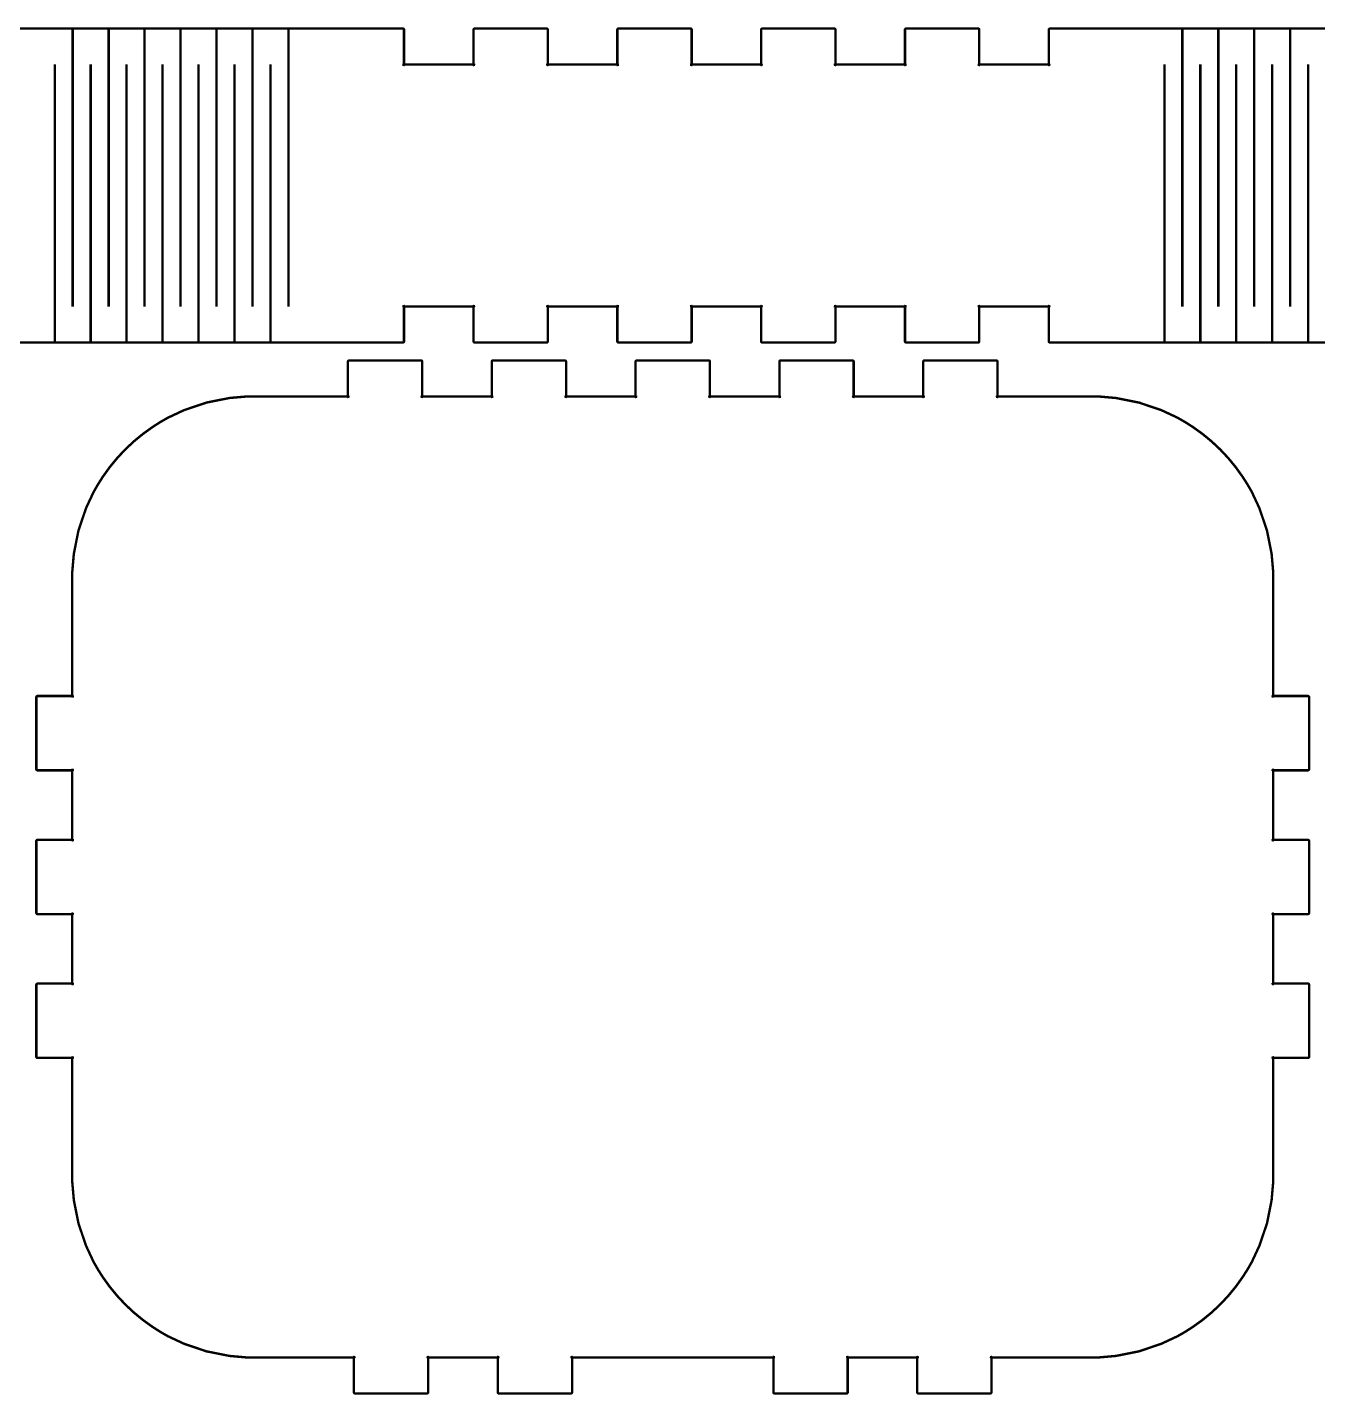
# Model space of a CAD drawing. Extents: x 19 to 354, y 22 to 136.
# Drawn here: x 125.7 to 233.3, y 21.6 to 135.7 of the extents above; entities that cross this region are included whole.
import ezdxf

# ---------------------------------------------------------------- set-up
doc = ezdxf.new("R2010")
doc.units = 0
doc.layers.get('0').update_dxf_attribs({"linetype": 'CONTINUOUS'})

msp = doc.modelspace()

# ---------------------------------------------------------------- linework, layer by layer
at = {"color": 0, "const_width": 0.2}
for points in [[(241.569, 135.6), (218.979, 135.6), (210.979, 135.6), (210.961, 135.6), (210.909, 135.571), (210.88, 135.518), (210.88, 135.5), (210.88, 132.6), (210.88, 132.591), (210.894, 132.559), (210.917, 132.563), (210.921, 132.587), (210.889, 132.6), (210.88, 132.6), (205.08, 132.6), (205.069, 132.6), (205.037, 132.587), (205.041, 132.563), (205.064, 132.559), (205.08, 132.591), (205.08, 132.6), (205.08, 135.5), (205.08, 135.518), (205.049, 135.571), (204.996, 135.6), (204.979, 135.6), (198.979, 135.6), (198.961, 135.6), (198.909, 135.571), (198.88, 135.518), (198.88, 135.5), (198.88, 132.6), (198.88, 132.591), (198.894, 132.559), (198.917, 132.563), (198.921, 132.587), (198.889, 132.6), (198.88, 132.6), (193.08, 132.6), (193.069, 132.6), (193.037, 132.587), (193.041, 132.563), (193.065, 132.559), (193.08, 132.591), (193.08, 132.6), (193.08, 135.5), (193.08, 135.518), (193.05, 135.571), (192.996, 135.6), (192.979, 135.6), (186.979, 135.6), (186.961, 135.6), (186.907, 135.571), (186.878, 135.518), (186.878, 135.5), (186.878, 132.6), (186.878, 132.591), (186.892, 132.559), (186.916, 132.563), (186.92, 132.587), (186.888, 132.6), (186.878, 132.6), (181.08, 132.6), (181.069, 132.6), (181.037, 132.587), (181.041, 132.563), (181.065, 132.559), (181.08, 132.591), (181.08, 132.6), (181.08, 135.5), (181.08, 135.518), (181.049, 135.571), (180.996, 135.6), (180.979, 135.6), (174.979, 135.6), (174.961, 135.6), (174.908, 135.571), (174.879, 135.518), (174.879, 135.5), (174.879, 132.6), (174.879, 132.591), (174.892, 132.559), (174.916, 132.563), (174.92, 132.587), (174.888, 132.6), (174.879, 132.6), (169.078, 132.6), (169.067, 132.6), (169.036, 132.587), (169.041, 132.563), (169.063, 132.559), (169.078, 132.591), (169.078, 132.6), (169.078, 135.5), (169.078, 135.518), (169.049, 135.571), (168.996, 135.6), (168.979, 135.6), (162.979, 135.6), (162.961, 135.6), (162.907, 135.571), (162.879, 135.518), (162.879, 135.5), (162.879, 132.6), (162.879, 132.591), (162.892, 132.559), (162.916, 132.563), (162.92, 132.587), (162.888, 132.6), (162.879, 132.6), (157.08, 132.6), (157.069, 132.6), (157.037, 132.587), (157.041, 132.563), (157.065, 132.559), (157.08, 132.591), (157.08, 132.6), (157.08, 135.5), (157.08, 135.518), (157.05, 135.571), (156.996, 135.6), (156.979, 135.6), (148.98, 135.6), (126.39, 135.6), (116.389, 135.6)], [(129.433, 135.6), (129.433, 112.4)], [(132.433, 135.6), (132.433, 112.4)], [(135.434, 135.6), (135.434, 112.4)], [(138.434, 135.6), (138.434, 112.4)], [(141.434, 135.6), (141.434, 112.4)], [(144.435, 135.6), (144.435, 112.4)], [(147.435, 135.6), (147.435, 112.4)], [(222.024, 135.6), (222.024, 112.4)], [(225.024, 135.6), (225.024, 112.4)], [(228.024, 135.6), (228.024, 112.4)], [(231.024, 135.6), (231.024, 112.4)], [(127.934, 109.4), (127.934, 132.6)], [(130.934, 109.4), (130.934, 132.6)], [(133.934, 109.4), (133.934, 132.6)], [(136.934, 109.4), (136.934, 132.6)], [(139.934, 109.4), (139.934, 132.6)], [(142.934, 109.4), (142.934, 132.6)], [(145.934, 109.4), (145.934, 132.6)], [(220.523, 109.4), (220.523, 132.6)], [(223.523, 109.4), (223.523, 132.6)], [(226.523, 109.4), (226.523, 132.6)], [(229.523, 109.4), (229.523, 132.6)], [(232.523, 109.4), (232.523, 132.6)], [(116.389, 109.4), (126.39, 109.4), (148.98, 109.4), (156.979, 109.4), (156.996, 109.4), (157.05, 109.43), (157.08, 109.484), (157.08, 109.5), (157.08, 112.4), (157.08, 112.411), (157.065, 112.442), (157.041, 112.438), (157.037, 112.415), (157.069, 112.4), (157.08, 112.4), (162.879, 112.4), (162.888, 112.4), (162.92, 112.415), (162.916, 112.438), (162.892, 112.442), (162.879, 112.411), (162.879, 112.4), (162.879, 109.5), (162.879, 109.484), (162.907, 109.43), (162.961, 109.4), (162.979, 109.4), (168.979, 109.4), (168.996, 109.4), (169.049, 109.43), (169.078, 109.484), (169.078, 109.5), (169.078, 112.4), (169.078, 112.411), (169.063, 112.442), (169.041, 112.438), (169.036, 112.415), (169.067, 112.4), (169.078, 112.4), (174.879, 112.4), (174.888, 112.4), (174.92, 112.415), (174.916, 112.438), (174.892, 112.442), (174.879, 112.411), (174.879, 112.4), (174.879, 109.5), (174.879, 109.484), (174.908, 109.43), (174.961, 109.4), (174.979, 109.4), (180.979, 109.4), (180.996, 109.4), (181.049, 109.43), (181.08, 109.484), (181.08, 109.5), (181.08, 112.4), (181.08, 112.411), (181.065, 112.442), (181.041, 112.438), (181.037, 112.415), (181.069, 112.4), (181.08, 112.4), (186.878, 112.4), (186.888, 112.4), (186.92, 112.415), (186.916, 112.438), (186.892, 112.442), (186.878, 112.411), (186.878, 112.4), (186.878, 109.5), (186.878, 109.484), (186.907, 109.43), (186.961, 109.4), (186.979, 109.4), (192.979, 109.4), (192.996, 109.4), (193.05, 109.43), (193.08, 109.484), (193.08, 109.5), (193.08, 112.4), (193.08, 112.411), (193.065, 112.442), (193.041, 112.438), (193.037, 112.415), (193.069, 112.4), (193.08, 112.4), (198.88, 112.4), (198.889, 112.4), (198.921, 112.415), (198.917, 112.438), (198.894, 112.442), (198.88, 112.411), (198.88, 112.4), (198.88, 109.5), (198.88, 109.484), (198.909, 109.43), (198.961, 109.4), (198.979, 109.4), (204.979, 109.4), (204.996, 109.4), (205.049, 109.43), (205.08, 109.484), (205.08, 109.5), (205.08, 112.4), (205.08, 112.411), (205.064, 112.442), (205.041, 112.438), (205.037, 112.415), (205.069, 112.4), (205.08, 112.4), (210.88, 112.4), (210.889, 112.4), (210.921, 112.415), (210.917, 112.438), (210.894, 112.442), (210.88, 112.411), (210.88, 112.4), (210.88, 109.5), (210.88, 109.484), (210.909, 109.43), (210.961, 109.4), (210.979, 109.4), (218.979, 109.4), (241.569, 109.4)]]:
    msp.add_lwpolyline(points, dxfattribs=at)
msp.add_lwpolyline([(144.5, 24.6999), (152.9, 24.6999), (152.91, 24.6999), (152.942, 24.7151), (152.937, 24.7385), (152.914, 24.7427), (152.9, 24.711), (152.9, 24.6999), (152.9, 21.8006), (152.9, 21.784), (152.929, 21.7303), (152.981, 21.7), (152.999, 21.7), (159.001, 21.7), (159.017, 21.7), (159.07, 21.7303), (159.1, 21.784), (159.1, 21.8006), (159.1, 24.6999), (159.1, 24.711), (159.085, 24.7427), (159.063, 24.7385), (159.057, 24.7151), (159.089, 24.6999), (159.1, 24.6999), (164.9, 24.6999), (164.91, 24.6999), (164.942, 24.7151), (164.937, 24.7385), (164.914, 24.7427), (164.9, 24.711), (164.9, 24.6999), (164.9, 21.8006), (164.9, 21.784), (164.929, 21.7303), (164.983, 21.7), (165.001, 21.7), (171, 21.7), (171.016, 21.7), (171.07, 21.7303), (171.1, 21.784), (171.1, 21.8006), (171.1, 24.6999), (171.1, 24.711), (171.085, 24.7427), (171.061, 24.7385), (171.057, 24.7151), (171.089, 24.6999), (171.1, 24.6999), (179.5, 24.6999), (187.9, 24.6999), (187.909, 24.6999), (187.941, 24.7151), (187.937, 24.7385), (187.913, 24.7427), (187.9, 24.711), (187.9, 24.6999), (187.9, 21.8006), (187.9, 21.784), (187.929, 21.7303), (187.982, 21.7), (188, 21.7), (194, 21.7), (194.017, 21.7), (194.07, 21.7303), (194.099, 21.784), (194.099, 21.8006), (194.099, 24.6999), (194.099, 24.711), (194.084, 24.7427), (194.062, 24.7385), (194.057, 24.7151), (194.088, 24.6999), (194.099, 24.6999), (199.9, 24.6999), (199.909, 24.6999), (199.941, 24.7151), (199.937, 24.7385), (199.914, 24.7427), (199.9, 24.711), (199.9, 24.6999), (199.9, 21.8006), (199.9, 21.784), (199.929, 21.7303), (199.982, 21.7), (200, 21.7), (206, 21.7), (206.017, 21.7), (206.071, 21.7303), (206.099, 21.784), (206.099, 21.8006), (206.099, 24.6999), (206.099, 24.711), (206.084, 24.7427), (206.062, 24.7385), (206.057, 24.7151), (206.089, 24.6999), (206.099, 24.6999), (214.5, 24.6999), (214.993, 24.6999), (216.475, 24.8309), (218.408, 25.2154), (220.274, 25.8479), (221.622, 26.4763), (222.05, 26.7229), (222.264, 26.847), (222.892, 27.248), (223.696, 27.824), (224.458, 28.4496), (225.177, 29.1235), (225.851, 29.8428), (226.476, 30.6048), (227.052, 31.4083), (227.453, 32.0366), (227.578, 32.2502), (227.824, 32.6788), (228.451, 34.0265), (229.085, 35.8923), (229.47, 37.8259), (229.6, 39.3072), (229.6, 39.8004), (229.6, 49.7004), (229.6, 49.7113), (229.585, 49.7431), (229.562, 49.7374), (229.558, 49.7156), (229.59, 49.7004), (229.6, 49.7004), (232.5, 49.7004), (232.517, 49.7004), (232.57, 49.7293), (232.601, 49.7829), (232.601, 49.7995), (232.601, 55.7996), (232.601, 55.8176), (232.57, 55.8712), (232.517, 55.9001), (232.5, 55.9001), (229.6, 55.9001), (229.59, 55.9001), (229.558, 55.8863), (229.562, 55.8631), (229.585, 55.8588), (229.6, 55.8906), (229.6, 55.9001), (229.6, 61.7001), (229.6, 61.7114), (229.585, 61.7432), (229.562, 61.7375), (229.558, 61.7153), (229.59, 61.7001), (229.6, 61.7001), (232.5, 61.7001), (232.517, 61.7001), (232.57, 61.7291), (232.601, 61.783), (232.601, 61.7996), (232.601, 67.7997), (232.601, 67.8173), (232.57, 67.8713), (232.517, 67.9002), (232.5, 67.9002), (229.6, 67.9002), (229.59, 67.9002), (229.558, 67.8864), (229.562, 67.8628), (229.585, 67.8586), (229.6, 67.8903), (229.6, 67.9002), (229.6, 73.7002), (229.6, 73.7112), (229.585, 73.7429), (229.562, 73.7376), (229.558, 73.7154), (229.59, 73.7002), (229.6, 73.7002), (232.5, 73.7002), (232.517, 73.7002), (232.57, 73.7291), (232.601, 73.7828), (232.601, 73.7994), (232.601, 79.7994), (232.601, 79.8174), (232.57, 79.871), (232.517, 79.8999), (232.5, 79.8999), (229.6, 79.8999), (229.59, 79.8999), (229.558, 79.8862), (229.562, 79.8629), (229.585, 79.8587), (229.6, 79.8904), (229.6, 79.8999), (229.6, 89.7999), (229.6, 90.2945), (229.47, 91.7758), (229.085, 93.7094), (228.451, 95.5753), (227.823, 96.9229), (227.578, 97.3501), (227.453, 97.5653), (227.052, 98.1936), (226.476, 98.9969), (225.851, 99.7589), (225.177, 100.478), (224.458, 101.152), (223.696, 101.778), (222.892, 102.354), (222.264, 102.755), (222.05, 102.877), (221.622, 103.125), (220.274, 103.754), (218.408, 104.386), (216.475, 104.771), (214.993, 104.9), (214.5, 104.9), (206.6, 104.9), (206.588, 104.9), (206.557, 104.886), (206.562, 104.863), (206.585, 104.859), (206.6, 104.891), (206.6, 104.9), (206.6, 107.8), (206.6, 107.818), (206.571, 107.871), (206.517, 107.9), (206.5, 107.9), (200.501, 107.9), (200.483, 107.9), (200.429, 107.871), (200.4, 107.818), (200.4, 107.8), (200.4, 104.9), (200.4, 104.891), (200.414, 104.859), (200.437, 104.863), (200.441, 104.886), (200.41, 104.9), (200.4, 104.9), (194.6, 104.9), (194.589, 104.9), (194.557, 104.886), (194.563, 104.863), (194.584, 104.859), (194.6, 104.891), (194.6, 104.9), (194.6, 107.8), (194.6, 107.818), (194.571, 107.871), (194.517, 107.9), (194.501, 107.9), (188.5, 107.9), (188.482, 107.9), (188.429, 107.871), (188.4, 107.818), (188.4, 107.8), (188.4, 104.9), (188.4, 104.891), (188.414, 104.859), (188.437, 104.863), (188.441, 104.886), (188.409, 104.9), (188.4, 104.9), (182.6, 104.9), (182.589, 104.9), (182.557, 104.886), (182.563, 104.863), (182.585, 104.859), (182.6, 104.891), (182.6, 104.9), (182.6, 107.8), (182.6, 107.818), (182.571, 107.871), (182.517, 107.9), (182.5, 107.9), (176.5, 107.9), (176.483, 107.9), (176.429, 107.871), (176.4, 107.818), (176.4, 107.8), (176.4, 104.9), (176.4, 104.891), (176.414, 104.859), (176.437, 104.863), (176.441, 104.886), (176.41, 104.9), (176.4, 104.9), (170.6, 104.9), (170.589, 104.9), (170.557, 104.886), (170.562, 104.863), (170.585, 104.859), (170.6, 104.891), (170.6, 104.9), (170.6, 107.8), (170.6, 107.818), (170.571, 107.871), (170.517, 107.9), (170.501, 107.9), (164.501, 107.9), (164.483, 107.9), (164.429, 107.871), (164.4, 107.818), (164.4, 107.8), (164.4, 104.9), (164.4, 104.891), (164.414, 104.859), (164.437, 104.863), (164.441, 104.886), (164.41, 104.9), (164.4, 104.9), (158.6, 104.9), (158.589, 104.9), (158.557, 104.886), (158.561, 104.863), (158.585, 104.859), (158.6, 104.891), (158.6, 104.9), (158.6, 107.8), (158.6, 107.818), (158.569, 107.871), (158.516, 107.9), (158.499, 107.9), (152.499, 107.9), (152.481, 107.9), (152.429, 107.871), (152.4, 107.818), (152.4, 107.8), (152.4, 104.9), (152.4, 104.891), (152.414, 104.859), (152.437, 104.863), (152.441, 104.886), (152.41, 104.9), (152.4, 104.9), (144.5, 104.9), (144.005, 104.9), (142.524, 104.771), (140.591, 104.386), (138.724, 103.754), (137.377, 103.124), (136.949, 102.877), (136.735, 102.755), (136.107, 102.354), (135.304, 101.778), (134.541, 101.152), (133.823, 100.478), (133.149, 99.7589), (132.522, 98.9969), (131.946, 98.1936), (131.546, 97.5653), (131.423, 97.3501), (131.177, 96.9229), (130.547, 95.5753), (129.915, 93.7094), (129.53, 91.7758), (129.401, 90.2945), (129.401, 89.7999), (129.401, 79.8999), (129.401, 79.8904), (129.414, 79.8587), (129.438, 79.8629), (129.442, 79.8862), (129.41, 79.8999), (129.401, 79.8999), (126.5, 79.8999), (126.482, 79.8999), (126.43, 79.871), (126.401, 79.8174), (126.401, 79.7994), (126.401, 73.7994), (126.401, 73.7828), (126.43, 73.7291), (126.482, 73.7002), (126.5, 73.7002), (129.401, 73.7002), (129.41, 73.7002), (129.442, 73.7154), (129.438, 73.7376), (129.414, 73.7429), (129.401, 73.7112), (129.401, 73.7002), (129.401, 67.9002), (129.401, 67.8903), (129.414, 67.8586), (129.438, 67.8628), (129.442, 67.8864), (129.41, 67.9002), (129.401, 67.9002), (126.5, 67.9002), (126.482, 67.9002), (126.43, 67.8713), (126.401, 67.8173), (126.401, 67.7997), (126.401, 61.7996), (126.401, 61.783), (126.43, 61.7291), (126.482, 61.7001), (126.5, 61.7001), (129.401, 61.7001), (129.41, 61.7001), (129.442, 61.7153), (129.438, 61.7375), (129.414, 61.7432), (129.401, 61.7114), (129.401, 61.7001), (129.401, 55.9001), (129.401, 55.8906), (129.414, 55.8588), (129.438, 55.8631), (129.442, 55.8863), (129.41, 55.9001), (129.401, 55.9001), (126.5, 55.9001), (126.482, 55.9001), (126.43, 55.8712), (126.401, 55.8176), (126.401, 55.7996), (126.401, 49.7995), (126.401, 49.7829), (126.43, 49.7293), (126.482, 49.7004), (126.5, 49.7004), (129.401, 49.7004), (129.41, 49.7004), (129.442, 49.7156), (129.438, 49.7374), (129.414, 49.7431), (129.401, 49.7113), (129.401, 49.7004), (129.401, 39.8004), (129.401, 39.3072), (129.53, 37.8259), (129.915, 35.8923), (130.547, 34.0265), (131.175, 32.6788), (131.423, 32.2502), (131.546, 32.0366), (131.946, 31.4083), (132.522, 30.6048), (133.149, 29.8428), (133.823, 29.1235), (134.541, 28.4496), (135.304, 27.824), (136.107, 27.248), (136.735, 26.847), (136.949, 26.7229), (137.377, 26.4763), (138.724, 25.8479), (140.591, 25.2154), (142.524, 24.8309), (144.005, 24.6999), (144.5, 24.6999)], close=True, dxfattribs=at)

doc.saveas('drawing.dxf')
